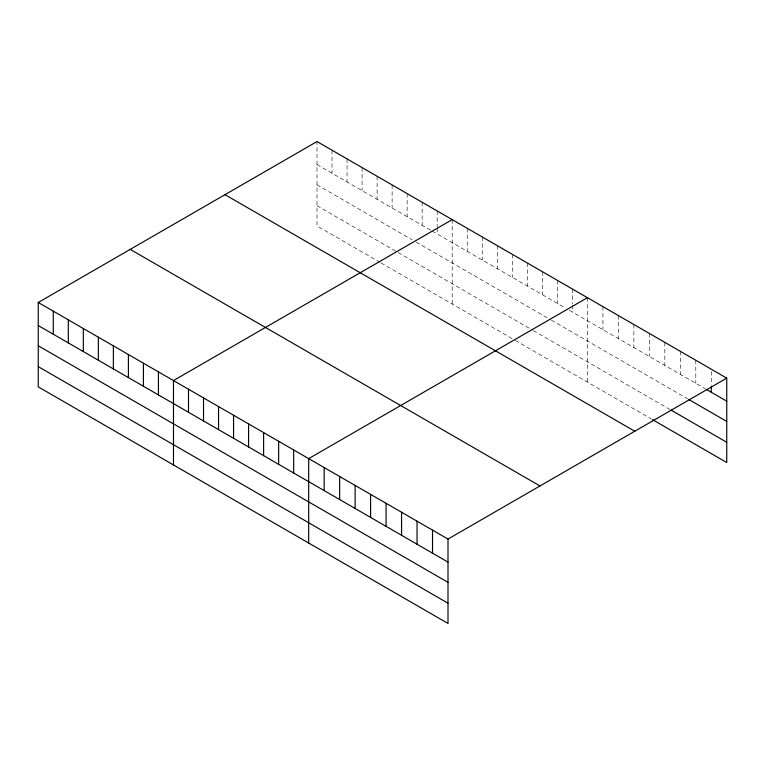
<?xml version="1.0" encoding="UTF-8"?>
<svg xmlns="http://www.w3.org/2000/svg" width="765" height="765" viewBox="0 0 765 765"><rect width="100%" height="100%" fill="white"/><g stroke="black" fill="none" stroke-linecap="round" stroke-linejoin="round"><path stroke-width="0.57" stroke-dasharray="3.83 2.87" d="M316.997 164.609L431.183 230.533M432.187 231.107L565.402 308.018M569.409 310.332L705.081 388.658M316.997 184.843L412.153 239.78M416.16 242.094L550.37 319.588M551.374 320.162L687.534 398.775M316.997 205.699L397.121 251.962M398.125 252.536L532.344 330.031M533.348 330.604L669.987 409.495M380.1 262.376L316.997 225.943L316.997 141.554M381.104 262.95L512.311 338.704M515.314 340.444L651.417 419.019M711.268 371.494L711.268 385.321M695.787 360.258L695.787 383.303M680.315 351.317L680.315 374.362M664.833 342.376L664.833 365.421M649.351 333.444L649.351 356.49M633.869 324.503L633.869 347.549M618.397 315.572L618.397 338.618M602.916 306.631L602.916 329.677M587.434 297.69L587.434 382.079M572.411 289.017L572.411 304.001M572.411 305.149L572.411 312.063M557.389 280.344L557.389 303.389M542.356 271.671L542.356 294.716M527.334 262.997L527.334 286.043M512.311 254.324L512.311 277.37M497.288 245.651L497.288 268.697M482.266 236.978L482.266 260.024M467.243 228.305L467.243 251.35M452.211 219.622L452.211 304.011M437.188 210.949L437.188 227.081M437.188 228.238L437.188 233.994M422.165 202.276L422.165 225.321M407.143 193.602L407.143 216.648M392.12 184.929L392.12 207.975M377.097 176.256L377.097 199.302M362.065 167.583L362.065 190.628M347.042 158.91L347.042 181.955M332.02 150.236L332.02 173.282"/><path stroke-width="1.15" d="M38.25 302.491L448.003 539.057L448.003 623.446L38.25 386.87L38.25 302.491L316.997 141.554L726.75 378.13L726.75 462.509L652.449 419.612M452.211 219.622L173.473 380.559L173.473 464.938M587.434 297.69L308.687 458.627L308.687 543.007M448.003 539.057L726.75 378.13M706.114 389.261L726.75 401.176M688.567 399.368L726.75 421.419M671.02 410.097L726.75 442.266M225.006 194.664L634.768 431.231M130.232 249.38L539.994 485.957M38.25 325.536L448.003 562.103M38.25 345.78L448.003 582.347M38.25 366.636L448.003 603.202M711.268 386.478L711.268 392.235M432.521 530.126L432.521 553.172M417.049 521.185L417.049 544.231M401.568 512.244L401.568 535.299M386.086 503.313L386.086 526.358M370.604 494.372L370.604 517.417M355.123 485.44L355.123 508.486M339.65 476.499L339.65 499.545M324.169 467.568L324.169 490.614M293.664 449.954L293.664 473M278.642 441.281L278.642 464.326M263.619 432.608L263.619 455.653M248.587 423.934L248.587 446.98M233.564 415.252L233.564 438.307M218.541 406.578L218.541 429.624M203.519 397.905L203.519 420.951M188.496 389.232L188.496 412.278M158.441 371.886L158.441 394.931M143.418 363.212L143.418 386.258M128.396 354.539L128.396 377.585M113.373 345.866L113.373 368.912M98.35 337.183L98.35 360.239M83.328 328.51L83.328 351.556M68.295 319.837L68.295 342.883M53.273 311.164L53.273 334.209"/></g></svg>
